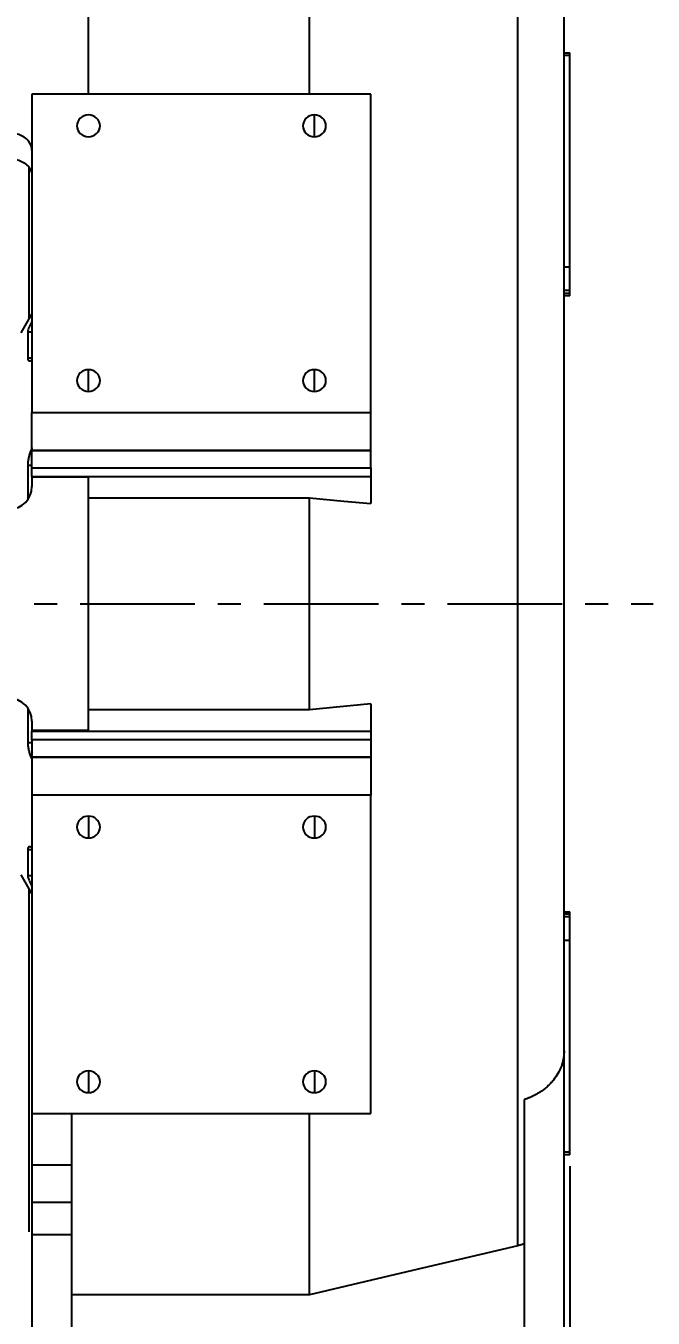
# Model space of a CAD drawing. Header units: millimetres. Extents: x -13 to 15102, y -1400 to 6249.
# Drawn here: x 9918 to 10473, y 1107 to 2251 of the extents above; entities that cross this region are included whole.
import ezdxf

# ---------------------------------------------------------------- set-up
doc = ezdxf.new("R2010")
doc.units = ezdxf.units.MM
doc.header["$LTSCALE"] = 2
doc.linetypes.add('CENTER', pattern=[10.16, 6.35, -1.27, 1.27, -1.27])
doc.linetypes.add('CENTER8', pattern=[6.35, 3.96875, -0.79375, 0.79375, -0.79375])
doc.layers.add('1轮廓实线层', color=7, linetype='Continuous')
doc.layers.add('3中心线层', color=1, linetype='CENTER8')
doc.styles.get("Standard").update_dxf_attribs({"font": 'isocp.shx', "height": 34, "bigfont": 'whgtxt.shx'})
doc.dimstyles.new('ISO-25', dxfattribs={"dimtxt": 34, "dimasz": 35, "dimexe": 10, "dimexo": 10, "dimgap": 10, "dimtad": 1, "dimdec": 4, "dimtxsty": 'Standard', "dimcen": 2.5, "dimclrd": 3, "dimclre": 3, "dimclrt": 2, "dimadec": 1, "dimazin": 2, "dimtfac": 1, "dimtdec": 4, "dimtmove": 0, "dimatfit": 3, "dimfxl": 1, "dimarcsym": 0})

# ---------------------------------------------------------------- blocks, each defined once
blk = doc.blocks.new('*D4825')
at = {"color": 3, "lineweight": -2}
for p, q in [((10399, 1241.3), (10399, 443.4)), ((9328, 929.1), (9328, 443.4)), ((9363, 453.4), (10364, 453.4))]:
    blk.add_line(p, q, dxfattribs=at)
at = {"color": 3}
for points in [[(9363, 459.2), (9363, 447.5), (9328, 453.4)], [(10364, 447.5), (10364, 459.2), (10399, 453.4)]]:
    blk.add_solid(points, dxfattribs=at)
at = {"layer": 'Defpoints', "color": 0}
for p in [(10399, 1251.3), (9328, 939.1), (10399, 453.4)]:
    blk.add_point(p, dxfattribs=at)
at = {"color": 2, "insert": (9863.5, 480.4), "char_height": 34, "attachment_point": 5}
blk.add_mtext('1071', dxfattribs=at)
blk = doc.blocks.new('*D4846')
at = {"color": 3, "lineweight": -2}
for p, q in [((9893, 1337.5), (9893, 671)), ((10148, 912.3), (10148, 671)), ((9928, 681), (10113, 681))]:
    blk.add_line(p, q, dxfattribs=at)
at = {"color": 3}
for points in [[(9928, 686.8), (9928, 675.1), (9893, 681)], [(10113, 675.1), (10113, 686.8), (10148, 681)]]:
    blk.add_solid(points, dxfattribs=at)
at = {"layer": 'Defpoints', "color": 0}
for p in [(9893, 1347.5), (10148, 922.3), (10148, 681)]:
    blk.add_point(p, dxfattribs=at)
at = {"color": 2, "insert": (10020.5, 708), "char_height": 34, "attachment_point": 5}
blk.add_mtext('255', dxfattribs=at)

msp = doc.modelspace()

# ---------------------------------------------------------------- linework, layer by layer
at = {"layer": '1轮廓实线层'}
for p, q in [((10168.6016, 2190.39019), (10168.6016, 2441.55302)), ((10353.21114, 1739.05303), (10353.21114, 2392.18607)), ((9973.00267, 2190.39019), (9973.00267, 2335.63431)), ((10394.00268, 1739.05303), (10394.00268, 2339.05306)), ((10394.00268, 2226.76461), (10399.00268, 2226.76461)), ((10399.00268, 2224.54741), (10394.00268, 2224.54741)), ((10399.00268, 2224.54741), (10399.00268, 2226.76461)), ((10399.00268, 2037.14224), (10399.00268, 2224.54741)), ((10223.00267, 2190.39019), (9923.00269, 2190.39019)), ((9923.00269, 2190.39019), (9923.00269, 1908.48242)), ((10223.00267, 1908.48242), (10223.00267, 2190.39019)), ((10173.00268, 2152.56759), (10173.00268, 2171.83127)), ((9920.50266, 1991.05631), (9920.50266, 2125.2382)), ((10399.00268, 2037.14224), (10394.00268, 2037.14224)), ((10399.00268, 2016.30332), (10399.00268, 2037.14224)), ((10399.00268, 2016.30332), (10394.00268, 2016.30332)), ((10399.00268, 2013.8024), (10394.00268, 2013.8024)), ((10399.00268, 2013.8024), (10399.00268, 2016.30332)), ((10399.00268, 2011.79277), (10399.00268, 2013.8024)), ((10399.00268, 2011.79277), (10394.00268, 2011.79277)), ((9913.57258, 1979.05303), (9923.00269, 1995.38641)), ((9919.25946, 1979.71675), (9919.25946, 1956.69368)), ((9919.25946, 1979.71675), (9923.00269, 1979.71675)), ((9919.25946, 1956.69368), (9923.00269, 1956.69368)), ((9973.00267, 1927.04134), (9973.00267, 1946.30504)), ((10173.00268, 1927.04134), (10173.00268, 1946.30504)), ((9923.00269, 1874.96445), (9923.00269, 1908.48242)), ((9923.00269, 1908.48242), (10223.00267, 1908.48242)), ((10223.00267, 1874.96445), (10223.00267, 1908.48242)), ((9923.00269, 1874.96445), (9923.00269, 1874.79343)), ((9923.00269, 1874.96445), (10223.00267, 1874.96445)), ((9923.00269, 1874.79343), (10223.00267, 1874.79343)), ((9923.00269, 1859.40253), (9923.00269, 1874.79343)), ((10223.00267, 1874.79343), (10223.00267, 1874.96445)), ((10223.00267, 1859.40253), (10223.00267, 1874.79343)), ((9919.25946, 1861.76227), (9919.25946, 1831.2544)), ((9919.25946, 1861.76227), (9923.00269, 1861.76227)), ((9923.00269, 1859.40253), (10223.00267, 1859.40253)), ((9923.00269, 1851.87808), (9923.00269, 1859.40253)), ((10223.00267, 1859.40253), (10223.00267, 1851.87808)), ((9923.00269, 1851.87808), (10223.00267, 1851.87808)), ((9923.00269, 1851.87808), (9923.00269, 1851.0843)), ((9973.00267, 1851.0843), (9923.00269, 1851.0843)), ((9923.00269, 1851.0843), (9923.00269, 1842.90415)), ((9973.00267, 1627.02177), (9973.00267, 1851.0843)), ((10223.00267, 1851.87808), (10223.00267, 1827.73162)), ((9973.00267, 1832.8272), (10168.6016, 1832.8272)), ((10168.6016, 1739.05303), (10168.6016, 1832.8272)), ((10168.6016, 1645.27886), (10168.6016, 1739.05303)), ((10353.21114, 1170.79355), (10353.21114, 1739.05303)), ((10394.00268, 1343.29488), (10394.00268, 1739.05303)), ((10223.00267, 1650.37444), (10223.00267, 1626.22798)), ((9919.25946, 1646.85166), (9919.25946, 1616.34379)), ((10168.6016, 1645.27886), (9973.00267, 1645.27886)), ((9923.00269, 1635.20191), (9923.00269, 1627.02177)), ((9973.00267, 1627.02177), (9923.00269, 1627.02177)), ((9923.00269, 1627.02177), (9923.00269, 1626.22798)), ((9923.00269, 1626.22798), (10223.00267, 1626.22798)), ((9923.00269, 1618.70354), (9923.00269, 1626.22798)), ((10223.00267, 1626.22798), (10223.00267, 1618.70354)), ((9919.25946, 1616.34379), (9923.00269, 1616.34379)), ((10223.00267, 1618.70354), (9923.00269, 1618.70354)), ((9923.00269, 1618.70354), (9923.00269, 1603.31263)), ((10223.00267, 1618.70354), (10223.00267, 1603.31263)), ((10223.00267, 1603.31263), (9923.00269, 1603.31263)), ((9923.00269, 1603.31263), (9923.00269, 1603.14161)), ((10223.00267, 1603.14161), (9923.00269, 1603.14161)), ((9923.00269, 1603.14161), (9923.00269, 1569.62364)), ((10223.00267, 1603.14161), (10223.00267, 1603.31263)), ((10223.00267, 1603.14161), (10223.00267, 1569.62364)), ((10223.00267, 1569.62364), (9923.00269, 1569.62364)), ((9923.00269, 1569.62364), (9923.00269, 1287.71587)), ((10223.00267, 1287.71587), (10223.00267, 1569.62364)), ((9973.00267, 1551.06472), (9973.00267, 1531.80102)), ((10173.00268, 1551.06472), (10173.00268, 1531.80102)), ((9919.25946, 1521.41238), (9919.25946, 1498.38931)), ((9919.25946, 1521.41238), (9923.00269, 1521.41238)), ((9923.00269, 1482.71965), (9913.57258, 1499.05304)), ((9919.25946, 1498.38931), (9923.00269, 1498.38931)), ((9920.50266, 1183.19668), (9920.50266, 1487.04975)), ((10394.00268, 1466.31329), (10399.00268, 1466.31329)), ((10399.00268, 1464.30366), (10399.00268, 1466.31329)), ((10399.00268, 1464.30366), (10394.00268, 1464.30366)), ((10399.00268, 1461.80274), (10394.00268, 1461.80274)), ((10399.00268, 1461.80274), (10399.00268, 1464.30366)), ((10399.00268, 1440.96383), (10399.00268, 1461.80274)), ((10399.00268, 1440.96383), (10394.00268, 1440.96383)), ((10399.00268, 1253.55866), (10399.00268, 1440.96383)), ((10394.00268, 1059.05302), (10394.00268, 1343.29488)), ((9973.00267, 1325.53848), (9973.00267, 1306.27479)), ((10173.00268, 1325.53848), (10173.00268, 1306.27479)), ((10359.00268, 1059.05302), (10359.00268, 1300.19214)), ((9923.00269, 1287.71587), (10223.00267, 1287.71587)), ((9923.00269, 1287.71587), (9923.00269, 1242.03136)), ((9958.00269, 1287.71587), (9958.00269, 1242.03136)), ((10168.6016, 1127.19061), (10168.6016, 1287.71587)), ((10399.00268, 1253.55866), (10394.00268, 1253.55866)), ((10399.00268, 1251.34145), (10394.00268, 1251.34145)), ((10399.00268, 1251.34145), (10399.00268, 1253.55866)), ((9958.00269, 1242.03136), (9923.00269, 1242.03136)), ((9923.00269, 1242.03136), (9923.00269, 1209.116)), ((9958.00269, 1242.03136), (9958.00269, 1209.116)), ((9958.00269, 1209.116), (9923.00269, 1209.116)), ((9923.00269, 1209.116), (9923.00269, 1180.43717)), ((9958.00269, 1209.116), (9958.00269, 1180.43717)), ((9958.00269, 1180.43717), (9923.00269, 1180.43717)), ((9923.00269, 1180.43717), (9923.00269, 1059.05302)), ((9958.00269, 1180.43717), (9958.00269, 1059.05302)), ((10168.6016, 1127.19061), (9958.00269, 1127.19061))]:
    msp.add_line(p, q, dxfattribs=at)
at = {"layer": '1轮廓实线层', "flags": 128}
for points in [[(9973.00267, 2171.83127), (9971.003, 2171.6462), (9969.08018, 2171.0981), (9967.30808, 2170.20803), (9965.75484, 2169.01018), (9964.4801, 2167.55058), (9963.53293, 2165.88538), (9962.94964, 2164.07849), (9962.75267, 2162.19943), (9962.94964, 2160.32033), (9963.53293, 2158.51348), (9964.4801, 2156.84824), (9965.75484, 2155.38867), (9967.30808, 2154.19083), (9969.08018, 2153.30075), (9971.003, 2152.75266), (9973.00267, 2152.56759)], [(9973.00267, 2152.56759), (9975.00235, 2152.75266), (9976.9252, 2153.30075), (9978.69727, 2154.19083), (9980.25051, 2155.38867), (9981.52524, 2156.84824), (9982.47245, 2158.51348), (9983.05571, 2160.32033), (9983.25268, 2162.19943), (9983.05571, 2164.07849), (9982.47245, 2165.88538), (9981.52524, 2167.55058), (9980.25051, 2169.01018), (9978.69727, 2170.20803), (9976.9252, 2171.0981), (9975.00235, 2171.6462), (9973.00267, 2171.83127)], [(10173.00268, 2171.83127), (10171.003, 2171.6462), (10169.08017, 2171.0981), (10167.30808, 2170.20803), (10165.75483, 2169.01018), (10164.48011, 2167.55058), (10163.53291, 2165.88538), (10162.94962, 2164.07849), (10162.75268, 2162.19943), (10162.94962, 2160.32033), (10163.53291, 2158.51348), (10164.48011, 2156.84824), (10165.75483, 2155.38867), (10167.30808, 2154.19083), (10169.08017, 2153.30075), (10171.003, 2152.75266), (10173.00268, 2152.56759)], [(10173.00268, 2152.56759), (10175.00235, 2152.75266), (10176.92518, 2153.30075), (10178.69728, 2154.19083), (10180.25053, 2155.38867), (10181.52525, 2156.84824), (10182.47244, 2158.51348), (10183.05573, 2160.32033), (10183.25268, 2162.19943), (10183.05573, 2164.07849), (10182.47244, 2165.88538), (10181.52525, 2167.55058), (10180.25053, 2169.01018), (10178.69728, 2170.20803), (10176.92518, 2171.0981), (10175.00235, 2171.6462), (10173.00268, 2171.83127)], [(9923.00269, 2140.68945), (9922.79911, 2142.84911), (9922.19255, 2144.96481), (9921.19533, 2146.99345), (9919.82776, 2148.89379), (9918.11767, 2150.6271), (9916.09988, 2152.1581), (9913.8155, 2153.45567), (9911.31097, 2154.49332), (9908.63732, 2155.24997), (9905.84898, 2155.71021), (9903.00268, 2155.86468)], [(9903.00268, 2133.06676), (9905.84898, 2132.9123), (9908.63732, 2132.45206), (9911.31097, 2131.69541), (9913.8155, 2130.65772), (9916.09988, 2129.36019), (9918.11767, 2127.82918), (9919.82776, 2126.09588), (9921.19533, 2124.19554), (9922.19255, 2122.16689), (9922.79911, 2120.0512), (9923.00269, 2117.89154)], [(9973.00267, 1946.30504), (9971.003, 1946.11997), (9969.08018, 1945.57186), (9967.30808, 1944.68178), (9965.75484, 1943.48394), (9964.4801, 1942.02437), (9963.53293, 1940.35915), (9962.94964, 1938.55228), (9962.75267, 1936.6732), (9962.94964, 1934.79412), (9963.53293, 1932.98725), (9964.4801, 1931.32203), (9965.75484, 1929.86245), (9967.30808, 1928.6646), (9969.08018, 1927.77452), (9971.003, 1927.22642), (9973.00267, 1927.04134)], [(9973.00267, 1927.04134), (9975.00235, 1927.22642), (9976.9252, 1927.77452), (9978.69727, 1928.6646), (9980.25051, 1929.86245), (9981.52524, 1931.32203), (9982.47245, 1932.98725), (9983.05571, 1934.79412), (9983.25268, 1936.6732), (9983.05571, 1938.55228), (9982.47245, 1940.35915), (9981.52524, 1942.02437), (9980.25051, 1943.48394), (9978.69727, 1944.68178), (9976.9252, 1945.57186), (9975.00235, 1946.11997), (9973.00267, 1946.30504)], [(10173.00268, 1946.30504), (10171.003, 1946.11997), (10169.08017, 1945.57186), (10167.30808, 1944.68178), (10165.75483, 1943.48394), (10164.48011, 1942.02437), (10163.53291, 1940.35915), (10162.94962, 1938.55228), (10162.75268, 1936.6732), (10162.94962, 1934.79412), (10163.53291, 1932.98725), (10164.48011, 1931.32203), (10165.75483, 1929.86245), (10167.30808, 1928.6646), (10169.08017, 1927.77452), (10171.003, 1927.22642), (10173.00268, 1927.04134)], [(10173.00268, 1927.04134), (10175.00235, 1927.22642), (10176.92518, 1927.77452), (10178.69728, 1928.6646), (10180.25053, 1929.86245), (10181.52525, 1931.32203), (10182.47244, 1932.98725), (10183.05573, 1934.79412), (10183.25268, 1936.6732), (10183.05573, 1938.55228), (10182.47244, 1940.35915), (10181.52525, 1942.02437), (10180.25053, 1943.48394), (10178.69728, 1944.68178), (10176.92518, 1945.57186), (10175.00235, 1946.11997), (10173.00268, 1946.30504)], [(10168.6016, 1832.8272), (10199.06669, 1829.97428), (10223.00267, 1827.73162)], [(10223.00267, 1650.37444), (10192.53856, 1647.52032), (10168.6016, 1645.27886)], [(9973.00267, 1551.06472), (9971.003, 1550.87965), (9969.08018, 1550.33154), (9967.30808, 1549.44146), (9965.75484, 1548.24362), (9964.4801, 1546.78403), (9963.53293, 1545.11881), (9962.94964, 1543.31194), (9962.75267, 1541.43286), (9962.94964, 1539.55378), (9963.53293, 1537.74691), (9964.4801, 1536.08169), (9965.75484, 1534.62212), (9967.30808, 1533.42428), (9969.08018, 1532.5342), (9971.003, 1531.98609), (9973.00267, 1531.80102)], [(9973.00267, 1531.80102), (9975.00235, 1531.98609), (9976.9252, 1532.5342), (9978.69727, 1533.42428), (9980.25051, 1534.62212), (9981.52524, 1536.08169), (9982.47245, 1537.74691), (9983.05571, 1539.55378), (9983.25268, 1541.43286), (9983.05571, 1543.31194), (9982.47245, 1545.11881), (9981.52524, 1546.78403), (9980.25051, 1548.24362), (9978.69727, 1549.44146), (9976.9252, 1550.33154), (9975.00235, 1550.87965), (9973.00267, 1551.06472)], [(10173.00268, 1551.06472), (10171.003, 1550.87965), (10169.08017, 1550.33154), (10167.30808, 1549.44146), (10165.75483, 1548.24362), (10164.48011, 1546.78403), (10163.53291, 1545.11881), (10162.94962, 1543.31194), (10162.75268, 1541.43286), (10162.94962, 1539.55378), (10163.53291, 1537.74691), (10164.48011, 1536.08169), (10165.75483, 1534.62212), (10167.30808, 1533.42428), (10169.08017, 1532.5342), (10171.003, 1531.98609), (10173.00268, 1531.80102)], [(10173.00268, 1531.80102), (10175.00235, 1531.98609), (10176.92518, 1532.5342), (10178.69728, 1533.42428), (10180.25053, 1534.62212), (10181.52525, 1536.08169), (10182.47244, 1537.74691), (10183.05573, 1539.55378), (10183.25268, 1541.43286), (10183.05573, 1543.31194), (10182.47244, 1545.11881), (10181.52525, 1546.78403), (10180.25053, 1548.24362), (10178.69728, 1549.44146), (10176.92518, 1550.33154), (10175.00235, 1550.87965), (10173.00268, 1551.06472)], [(9973.00267, 1325.53848), (9971.003, 1325.3534), (9969.08018, 1324.80531), (9967.30808, 1323.91523), (9965.75484, 1322.71739), (9964.4801, 1321.25782), (9963.53293, 1319.59259), (9962.94964, 1317.78573), (9962.75267, 1315.90663), (9962.94964, 1314.02757), (9963.53293, 1312.22068), (9964.4801, 1310.55548), (9965.75484, 1309.09588), (9967.30808, 1307.89804), (9969.08018, 1307.00796), (9971.003, 1306.45986), (9973.00267, 1306.27479)], [(9973.00267, 1306.27479), (9975.00235, 1306.45986), (9976.9252, 1307.00796), (9978.69727, 1307.89804), (9980.25051, 1309.09588), (9981.52524, 1310.55548), (9982.47245, 1312.22068), (9983.05571, 1314.02757), (9983.25268, 1315.90663), (9983.05571, 1317.78573), (9982.47245, 1319.59259), (9981.52524, 1321.25782), (9980.25051, 1322.71739), (9978.69727, 1323.91523), (9976.9252, 1324.80531), (9975.00235, 1325.3534), (9973.00267, 1325.53848)], [(10173.00268, 1325.53848), (10171.003, 1325.3534), (10169.08017, 1324.80531), (10167.30808, 1323.91523), (10165.75483, 1322.71739), (10164.48011, 1321.25782), (10163.53291, 1319.59259), (10162.94962, 1317.78573), (10162.75268, 1315.90663), (10162.94962, 1314.02757), (10163.53291, 1312.22068), (10164.48011, 1310.55548), (10165.75483, 1309.09588), (10167.30808, 1307.89804), (10169.08017, 1307.00796), (10171.003, 1306.45986), (10173.00268, 1306.27479)], [(10173.00268, 1306.27479), (10175.00235, 1306.45986), (10176.92518, 1307.00796), (10178.69728, 1307.89804), (10180.25053, 1309.09588), (10181.52525, 1310.55548), (10182.47244, 1312.22068), (10183.05573, 1314.02757), (10183.25268, 1315.90663), (10183.05573, 1317.78573), (10182.47244, 1319.59259), (10181.52525, 1321.25782), (10180.25053, 1322.71739), (10178.69728, 1323.91523), (10176.92518, 1324.80531), (10175.00235, 1325.3534), (10173.00268, 1325.53848)], [(10353.21114, 1170.79355), (10249.82988, 1146.37568), (10168.6016, 1127.19061)]]:
    msp.add_lwpolyline(points, dxfattribs=at)
at = {"layer": '1轮廓实线层'}
for centre, start, end in [((9903.00268, 1842.90415), 270, 0), ((9903.00268, 1635.20192), 0, 90)]:
    msp.add_arc(centre, 20, start, end, dxfattribs=at)
for points, knots in [([(9923.00269, 1989.41739), (9922.65765, 1988.71936), (9921.8539, 1987.09333), (9920.82148, 1984.79741), (9919.94619, 1982.61309), (9919.36994, 1980.82412), (9919.29628, 1980.08577), (9919.25946, 1979.71675)], [0, 0, 0, 0, 0.1581231098, 0.368334779, 0.5781859876, 0.7891818887, 1, 1, 1, 1]), ([(9919.25946, 1956.69368), (9919.29584, 1956.17729), (9919.3687, 1955.14295), (9919.9396, 1954.30754), (9920.81008, 1954.03085), (9921.84394, 1954.24326), (9922.65282, 1954.74997), (9923.00269, 1954.96914)], [0, 0, 0, 0, 0.2095274111, 0.4196797641, 0.6290558151, 0.8395523287, 1, 1, 1, 1]), ([(9923.00269, 1877.20536), (9922.65765, 1876.43488), (9921.8539, 1874.6401), (9920.82148, 1871.61013), (9919.94619, 1868.25049), (9919.36995, 1864.88656), (9919.29628, 1862.80341), (9919.25946, 1861.76227)], [0, 0, 0, 0, 0.1581229463, 0.3683348778, 0.5781856508, 0.7891819742, 1, 1, 1, 1]), ([(9919.25946, 1616.34379), (9919.29584, 1615.30921), (9919.3687, 1613.23695), (9919.9396, 1609.88788), (9920.81008, 1606.53331), (9921.84394, 1603.49083), (9922.65282, 1601.6825), (9923.00269, 1600.90033)], [0, 0, 0, 0, 0.2095274111, 0.4196797641, 0.6290558151, 0.8395523287, 1, 1, 1, 1]), ([(9923.00269, 1523.13668), (9922.65765, 1523.35338), (9921.8539, 1523.85815), (9920.82148, 1524.0751), (9919.94619, 1523.80456), (9919.36995, 1522.97062), (9919.29628, 1521.93164), (9919.25946, 1521.41238)], [0, 0, 0, 0, 0.1581229463, 0.3683348778, 0.5781856508, 0.7891819742, 1, 1, 1, 1]), ([(9919.25946, 1498.38931), (9919.29584, 1498.02289), (9919.3687, 1497.28897), (9919.9396, 1495.51156), (9920.81008, 1493.33517), (9921.84395, 1491.03362), (9922.65282, 1489.39662), (9923.00269, 1488.68855)], [0, 0, 0, 0, 0.209526744, 0.4196792177, 0.6290547509, 0.8395510726, 1, 1, 1, 1]), ([(10394.00268, 1343.29488), (10394.00174, 1343.089), (10393.99988, 1342.67999), (10393.98496, 1342.0707), (10393.96162, 1341.46985), (10393.92937, 1340.87753), (10393.88881, 1340.2938), (10393.84026, 1339.71875), (10393.7841, 1339.15244), (10393.7207, 1338.59493), (10393.65041, 1338.04626), (10393.5736, 1337.5065), (10393.49059, 1336.97567), (10393.23367, 1335.4664), (10392.69317, 1333.0474), (10391.27515, 1328.55791), (10388.8007, 1323.2269), (10385.36542, 1318.19722), (10382.14056, 1314.49775), (10379.42982, 1311.83968), (10376.53255, 1309.39692), (10374.12001, 1307.64399), (10372.31662, 1306.4601), (10371.18418, 1305.75528), (10370.03351, 1305.07677), (10368.8655, 1304.42482), (10367.68106, 1303.79964), (10366.4811, 1303.20145), (10365.26652, 1302.63042), (10364.03823, 1302.08676), (10362.79719, 1301.57045), (10361.54401, 1301.08228), (10360.28078, 1300.61992), (10359.42829, 1300.33458), (10359.00268, 1300.19213)], [0, 0, 0, 0, 0.0112437804, 0.0223375105, 0.0332811571, 0.0440746876, 0.0547180703, 0.0652112738, 0.0755542677, 0.0857470223, 0.0957895084, 0.105681698, 0.1154235637, 0.1250150789, 0.1889044863, 0.2495817211, 0.3781074135, 0.4991421123, 0.5631823131, 0.6261700905, 0.6881118376, 0.7490150597, 0.7702876077, 0.791493709, 0.8126337896, 0.8337082884, 0.8547176561, 0.8756623564, 0.8965428647, 0.9173596686, 0.9381132675, 0.9588041723, 0.9794329053, 1, 1, 1, 1]), ([(10359.00268, 1172.47027), (10358.76499, 1172.38929), (10358.28979, 1172.22738), (10357.57252, 1171.99573), (10356.85249, 1171.77243), (10356.12951, 1171.55832), (10355.40382, 1171.35314), (10354.67549, 1171.1572), (10353.94492, 1170.96967), (10353.45567, 1170.85226), (10353.21114, 1170.79358)], [0, 0, 0, 0, 0.1253369458, 0.2505775907, 0.3757219499, 0.5007700388, 0.6257218726, 0.750577467, 0.8753368376, 1, 1, 1, 1])]:
    msp.add_open_spline(points, degree=3, knots=knots, dxfattribs=at)
at = {"layer": '3中心线层', "linetype": 'CENTER', "ltscale": 8}
msp.add_line((9315.44663, 1739.05303), (10472.86315, 1739.05303), dxfattribs=at)

# ---------------------------------------------------------------- dimensions: what is measured, and where the dimension line sits
at = {"color": 2}
dim = msp.add_linear_dim(base=(10148.00268, 680.95657), p1=(9893.00268, 1347.48528), p2=(10148.00268, 922.29372), dimstyle='ISO-25', dxfattribs=at)
dim.commit()
dim.dimension.update_dxf_attribs({"geometry": '*D4846', "text_midpoint": (10020.50268, 707.95657)})
at = {"color": 0}
dim = msp.add_linear_dim(base=(10399.00268, 453.36419), p1=(9328.00269, 939.05302), p2=(10399.00268, 1251.34145), dimstyle='ISO-25', dxfattribs=at)
dim.commit()
dim.dimension.update_dxf_attribs({"geometry": '*D4825', "text_midpoint": (9863.50269, 480.36419)})

doc.saveas('drawing.dxf')
